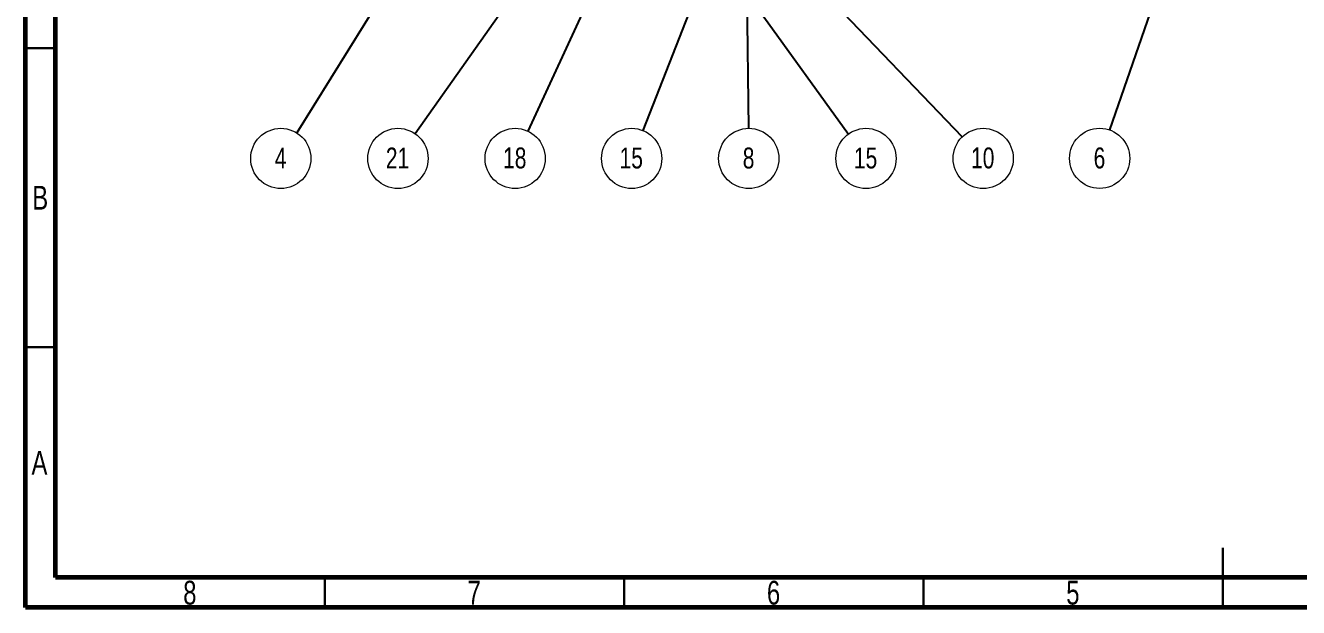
# Model space of a CAD drawing. Header units: millimetres. Extents: x 15 to 415, y 5 to 292.
# Drawn here: x 15 to 227.7, y 5 to 102.3 of the extents above; entities that cross this region are included whole.
import ezdxf

# ---------------------------------------------------------------- set-up
doc = ezdxf.new("R2010")
doc.units = ezdxf.units.MM
doc.styles.add('SLDTEXTSTYLE0', font='TXT', dxfattribs={"width": 0.75})
doc.dimstyles.new('SLDDIMSTYLE0', dxfattribs={"dimtxt": 0.18, "dimasz": 1.016, "dimexe": 0, "dimexo": 0.0625, "dimgap": 0, "dimtad": 0, "dimtih": 1, "dimtoh": 1, "dimdec": 0, "dimrnd": 1e-09, "dimzin": 0, "dimdsep": 46, "dimtxsty": 'Standard', "dimblk1": 'DOT', "dimblk2": 'DOT', "dimsah": 1, "dimcen": 0.09, "dimadec": 0, "dimazin": 0, "dimtfac": 1.016, "dimtdec": 0, "dimtofl": 0, "dimtmove": 0, "dimatfit": 3, "dimldrblk": 'DOT', "dimfxl": 1, "dimfrac": 2, "dimtolj": 1, "dimtzin": 0, "dimarcsym": 0})
doc.dimstyles.new('SLDDIMSTYLE1', dxfattribs={"dimtxt": 0.18, "dimasz": 3.302, "dimexe": 0, "dimexo": 0.0625, "dimgap": 0, "dimtad": 0, "dimtih": 1, "dimtoh": 1, "dimdec": 0, "dimrnd": 1e-09, "dimzin": 0, "dimdsep": 46, "dimtxsty": 'Standard', "dimsah": 1, "dimcen": 0.09, "dimadec": 0, "dimazin": 0, "dimtfac": 3.302, "dimtdec": 0, "dimtofl": 0, "dimtmove": 0, "dimatfit": 3, "dimfxl": 1, "dimfrac": 2, "dimtolj": 1, "dimtzin": 0, "dimarcsym": 0})

# ---------------------------------------------------------------- blocks, each defined once
blk = doc.blocks.new('SW_NOTE_10')
at = {"color": 0, "linetype": 'Continuous', "lineweight": 0}
blk.add_circle((3.49, -3.63), 5.03, dxfattribs=at)
at = {"color": 0, "linetype": 'Continuous', "lineweight": 0, "insert": (3.41, -1.8), "char_height": 3.5, "attachment_point": 2, "style": 'SLDTEXTSTYLE0'}
blk.add_mtext('10', dxfattribs=at)
blk = doc.blocks.new('_DOT')
at = {"color": 0, "linetype": 'ByBlock', "lineweight": -2}
blk.add_line((-0.5, 0), (-1, 0), dxfattribs=at)
at = {"color": 0, "linetype": 'ByBlock', "const_width": 0.5}
blk.add_lwpolyline([(-0.25, 0, 1), (0.25, 0, 1)], format="xyb", close=True, dxfattribs=at)
blk = doc.blocks.new('SW_NOTE_11')
at = {"color": 0, "linetype": 'Continuous', "lineweight": 0}
blk.add_circle((-1.65, -4.75), 5.03, dxfattribs=at)
at = {"color": 0, "linetype": 'Continuous', "lineweight": 0, "insert": (-1.68, -2.93), "char_height": 3.5, "attachment_point": 2, "style": 'SLDTEXTSTYLE0'}
blk.add_mtext('6', dxfattribs=at)
blk = doc.blocks.new('SW_NOTE_12')
at = {"color": 0, "linetype": 'Continuous', "lineweight": 0}
blk.add_circle((0.06, -5.03), 5.03, dxfattribs=at)
at = {"color": 0, "linetype": 'Continuous', "lineweight": 0, "insert": (0.03, -3.21), "char_height": 3.5, "attachment_point": 2, "style": 'SLDTEXTSTYLE0'}
blk.add_mtext('8', dxfattribs=at)
blk = doc.blocks.new('SW_NOTE_13')
at = {"color": 0, "linetype": 'Continuous', "lineweight": 0}
blk.add_circle((-2.66, -4.27), 5.03, dxfattribs=at)
at = {"color": 0, "linetype": 'Continuous', "lineweight": 0, "insert": (-2.69, -2.45), "char_height": 3.5, "attachment_point": 2, "style": 'SLDTEXTSTYLE0'}
blk.add_mtext('4', dxfattribs=at)
blk = doc.blocks.new('SW_NOTE_16')
at = {"color": 0, "linetype": 'Continuous', "lineweight": 0}
blk.add_circle((-2.9, -4.11), 5.03, dxfattribs=at)
at = {"color": 0, "linetype": 'Continuous', "lineweight": 0, "insert": (-2.97, -2.29), "char_height": 3.5, "attachment_point": 2, "style": 'SLDTEXTSTYLE0'}
blk.add_mtext('21', dxfattribs=at)
blk = doc.blocks.new('SW_NOTE_17')
at = {"color": 0, "linetype": 'Continuous', "lineweight": 0}
blk.add_circle((-2.11, -4.57), 5.03, dxfattribs=at)
at = {"color": 0, "linetype": 'Continuous', "lineweight": 0, "insert": (-2.18, -2.74), "char_height": 3.5, "attachment_point": 2, "style": 'SLDTEXTSTYLE0'}
blk.add_mtext('18', dxfattribs=at)
blk = doc.blocks.new('SW_NOTE_18')
at = {"color": 0, "linetype": 'Continuous', "lineweight": 0}
blk.add_circle((2.94, -4.08), 5.03, dxfattribs=at)
at = {"color": 0, "linetype": 'Continuous', "lineweight": 0, "insert": (2.87, -2.26), "char_height": 3.5, "attachment_point": 2, "style": 'SLDTEXTSTYLE0'}
blk.add_mtext('15', dxfattribs=at)
blk = doc.blocks.new('SW_NOTE_19')
at = {"color": 0, "linetype": 'Continuous', "lineweight": 0}
blk.add_circle((-1.84, -4.68), 5.03, dxfattribs=at)
at = {"color": 0, "linetype": 'Continuous', "lineweight": 0, "insert": (-1.91, -2.86), "char_height": 3.5, "attachment_point": 2, "style": 'SLDTEXTSTYLE0'}
blk.add_mtext('15', dxfattribs=at)

msp = doc.modelspace()

# ---------------------------------------------------------------- linework, layer by layer
at = {"color": 7, "linetype": 'Continuous', "lineweight": 60}
for p, q in [((15, 5), (15, 292)), ((20, 10), (20, 287)), ((410, 10), (20, 10)), ((415, 5), (15, 5))]:
    msp.add_line(p, q, dxfattribs=at)
at = {"color": 7, "linetype": 'Continuous', "lineweight": 30}
for p, q in [((20, 98.5), (15, 98.5)), ((20, 48.5), (15, 48.5)), ((215, 5), (215, 15)), ((65, 10), (65, 5)), ((115, 10), (115, 5)), ((165, 10), (165, 5)), ((215, 10), (215, 5))]:
    msp.add_line(p, q, dxfattribs=at)

# ---------------------------------------------------------------- block references
at = {"color": 7, "linetype": 'Continuous', "lineweight": 0}
for name, p in [('SW_NOTE_13', (60.31, 84.32)), ('SW_NOTE_16', (80.12, 84.16)), ('SW_NOTE_17', (98.91, 84.62)), ('SW_NOTE_19', (118.1, 84.73)), ('SW_NOTE_12', (135.76, 85.08)), ('SW_NOTE_18', (152.46, 84.13)), ('SW_NOTE_10', (171.49, 83.68)), ('SW_NOTE_11', (196.08, 84.81))]:
    msp.add_blockref(name, p, dxfattribs=at)

# ---------------------------------------------------------------- texts
at = {"color": 7, "linetype": 'Continuous', "lineweight": 0, "char_height": 3.97, "attachment_point": 2, "style": 'SLDTEXTSTYLE0'}
for s, insert in [('B', (17.47, 75.47)), ('A', (17.34, 31.17)), ('8', (42.46, 9.47)), ('7', (89.96, 9.47)), ('6', (139.96, 9.47)), ('5', (189.96, 9.47))]:
    msp.add_mtext(s, dxfattribs=dict(at, insert=insert))

# ---------------------------------------------------------------- leaders
at = {"color": 7, "linetype": 'Continuous', "lineweight": 0}
for points, dimstyle in [([(223.44, 163.85), (196.08, 84.81)], 'SLDDIMSTYLE0'), ([(132.46, 157.18), (98.91, 84.62)], 'SLDDIMSTYLE0'), ([(131.61, 157.23), (80.12, 84.16)], 'SLDDIMSTYLE1'), ([(95.16, 140.34), (60.31, 84.32)], 'SLDDIMSTYLE0'), ([(141.23, 115.17), (171.49, 83.68)], 'SLDDIMSTYLE0'), ([(129.27, 113.12), (118.1, 84.73)], 'SLDDIMSTYLE0'), ([(135.41, 113.24), (135.76, 85.08)], 'SLDDIMSTYLE0'), ([(137.63, 104.72), (152.46, 84.13)], 'SLDDIMSTYLE0')]:
    msp.add_leader(points, dimstyle=dimstyle, dxfattribs=at)

doc.saveas('drawing.dxf')
